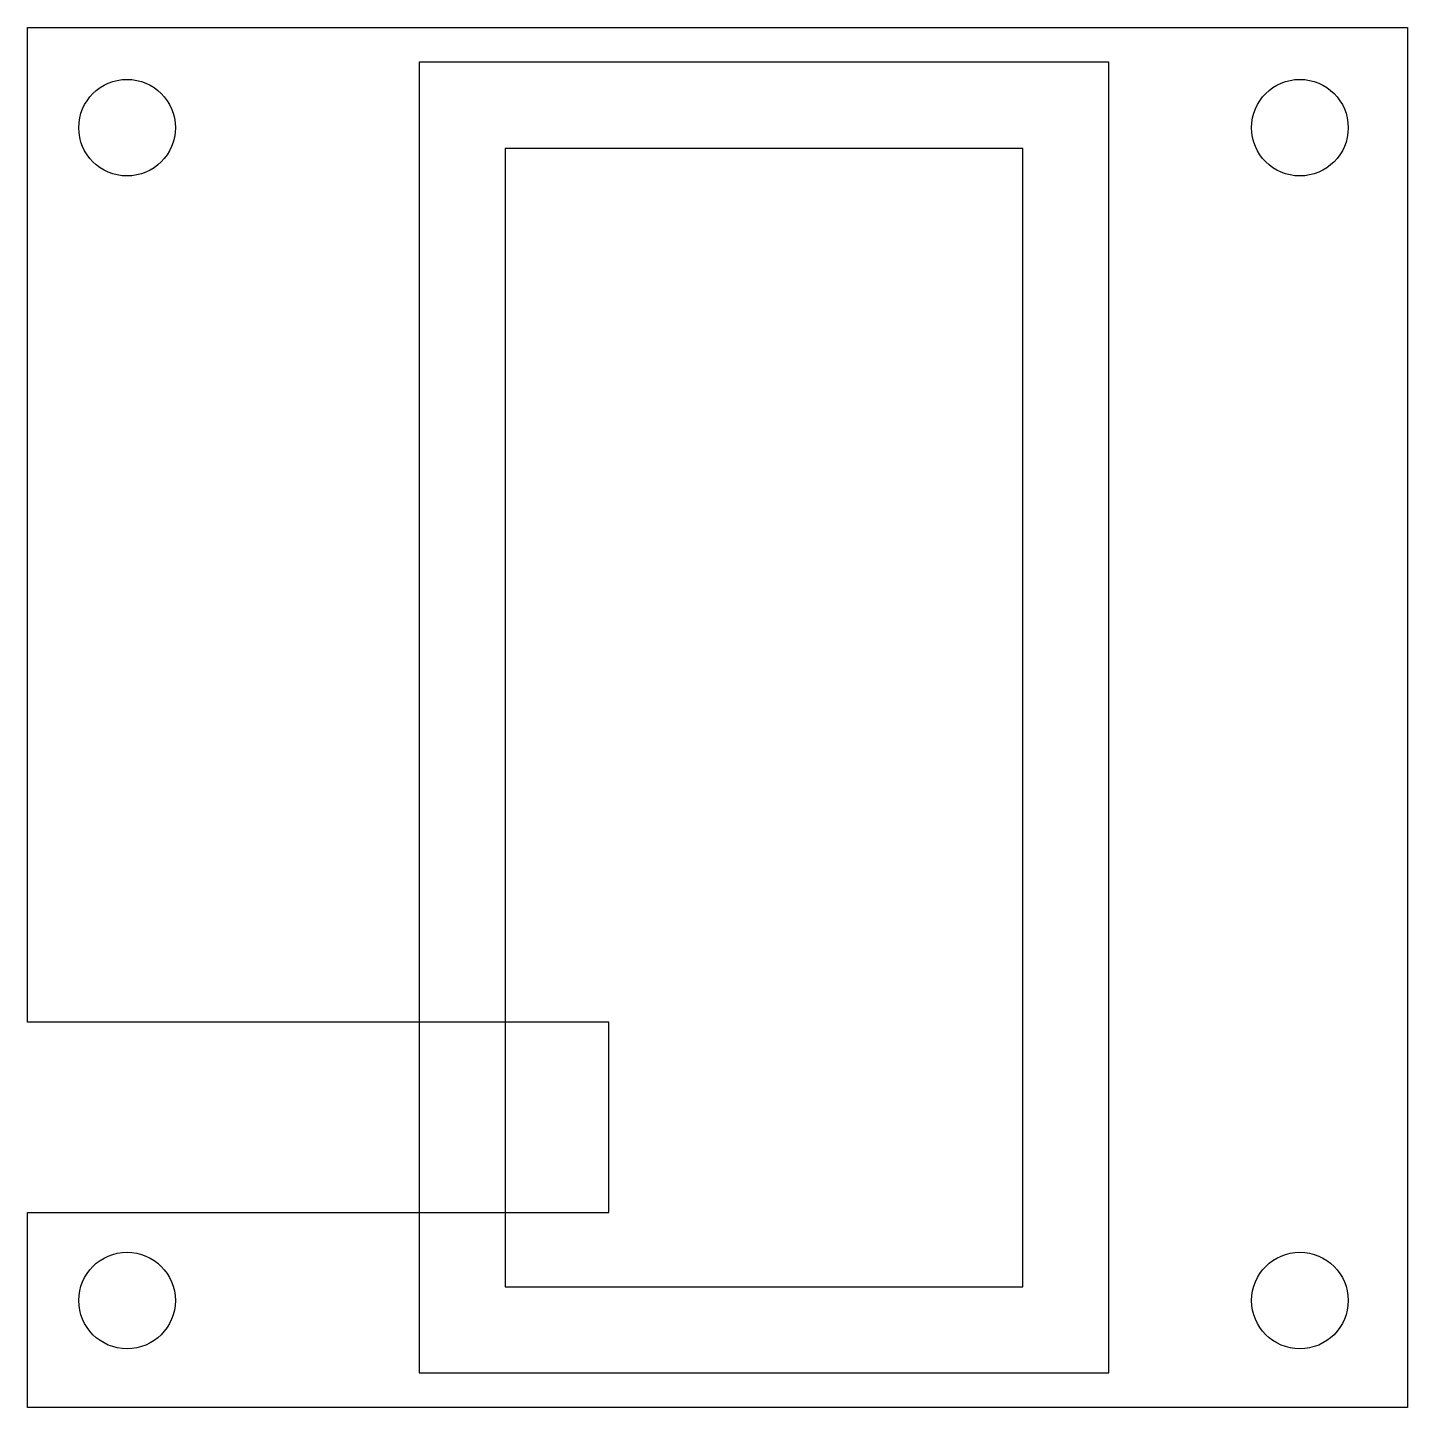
# Model space of a CAD drawing. Header units: millimetres. Extents: x -17.8 to 22.2, y -18.6 to 21.4.
import ezdxf

# ---------------------------------------------------------------- set-up
doc = ezdxf.new("R2010")
doc.units = ezdxf.units.MM
doc.layers.get('0').update_dxf_attribs({"linetype": 'CONTINUOUS'})

msp = doc.modelspace()

# ---------------------------------------------------------------- linework, layer by layer
for points in [[(-1, -7.482), (-17.848, -7.482), (-17.848, 21.354), (22.152, 21.354), (22.152, -18.646), (-17.848, -18.646), (-17.848, -13), (-1, -13)], [(-6.5, -17.646), (13.5, -17.646), (13.5, 20.354), (-6.5, 20.354)], [(11, -15.146), (11, 17.854), (-4, 17.854), (-4, -15.146)]]:
    msp.add_lwpolyline(points, close=True)
for centre in [(-14.965, 18.453), (19.035, 18.453), (-14.965, -15.547), (19.035, -15.547)]:
    msp.add_circle(centre, 1.4)

doc.saveas('drawing.dxf')
